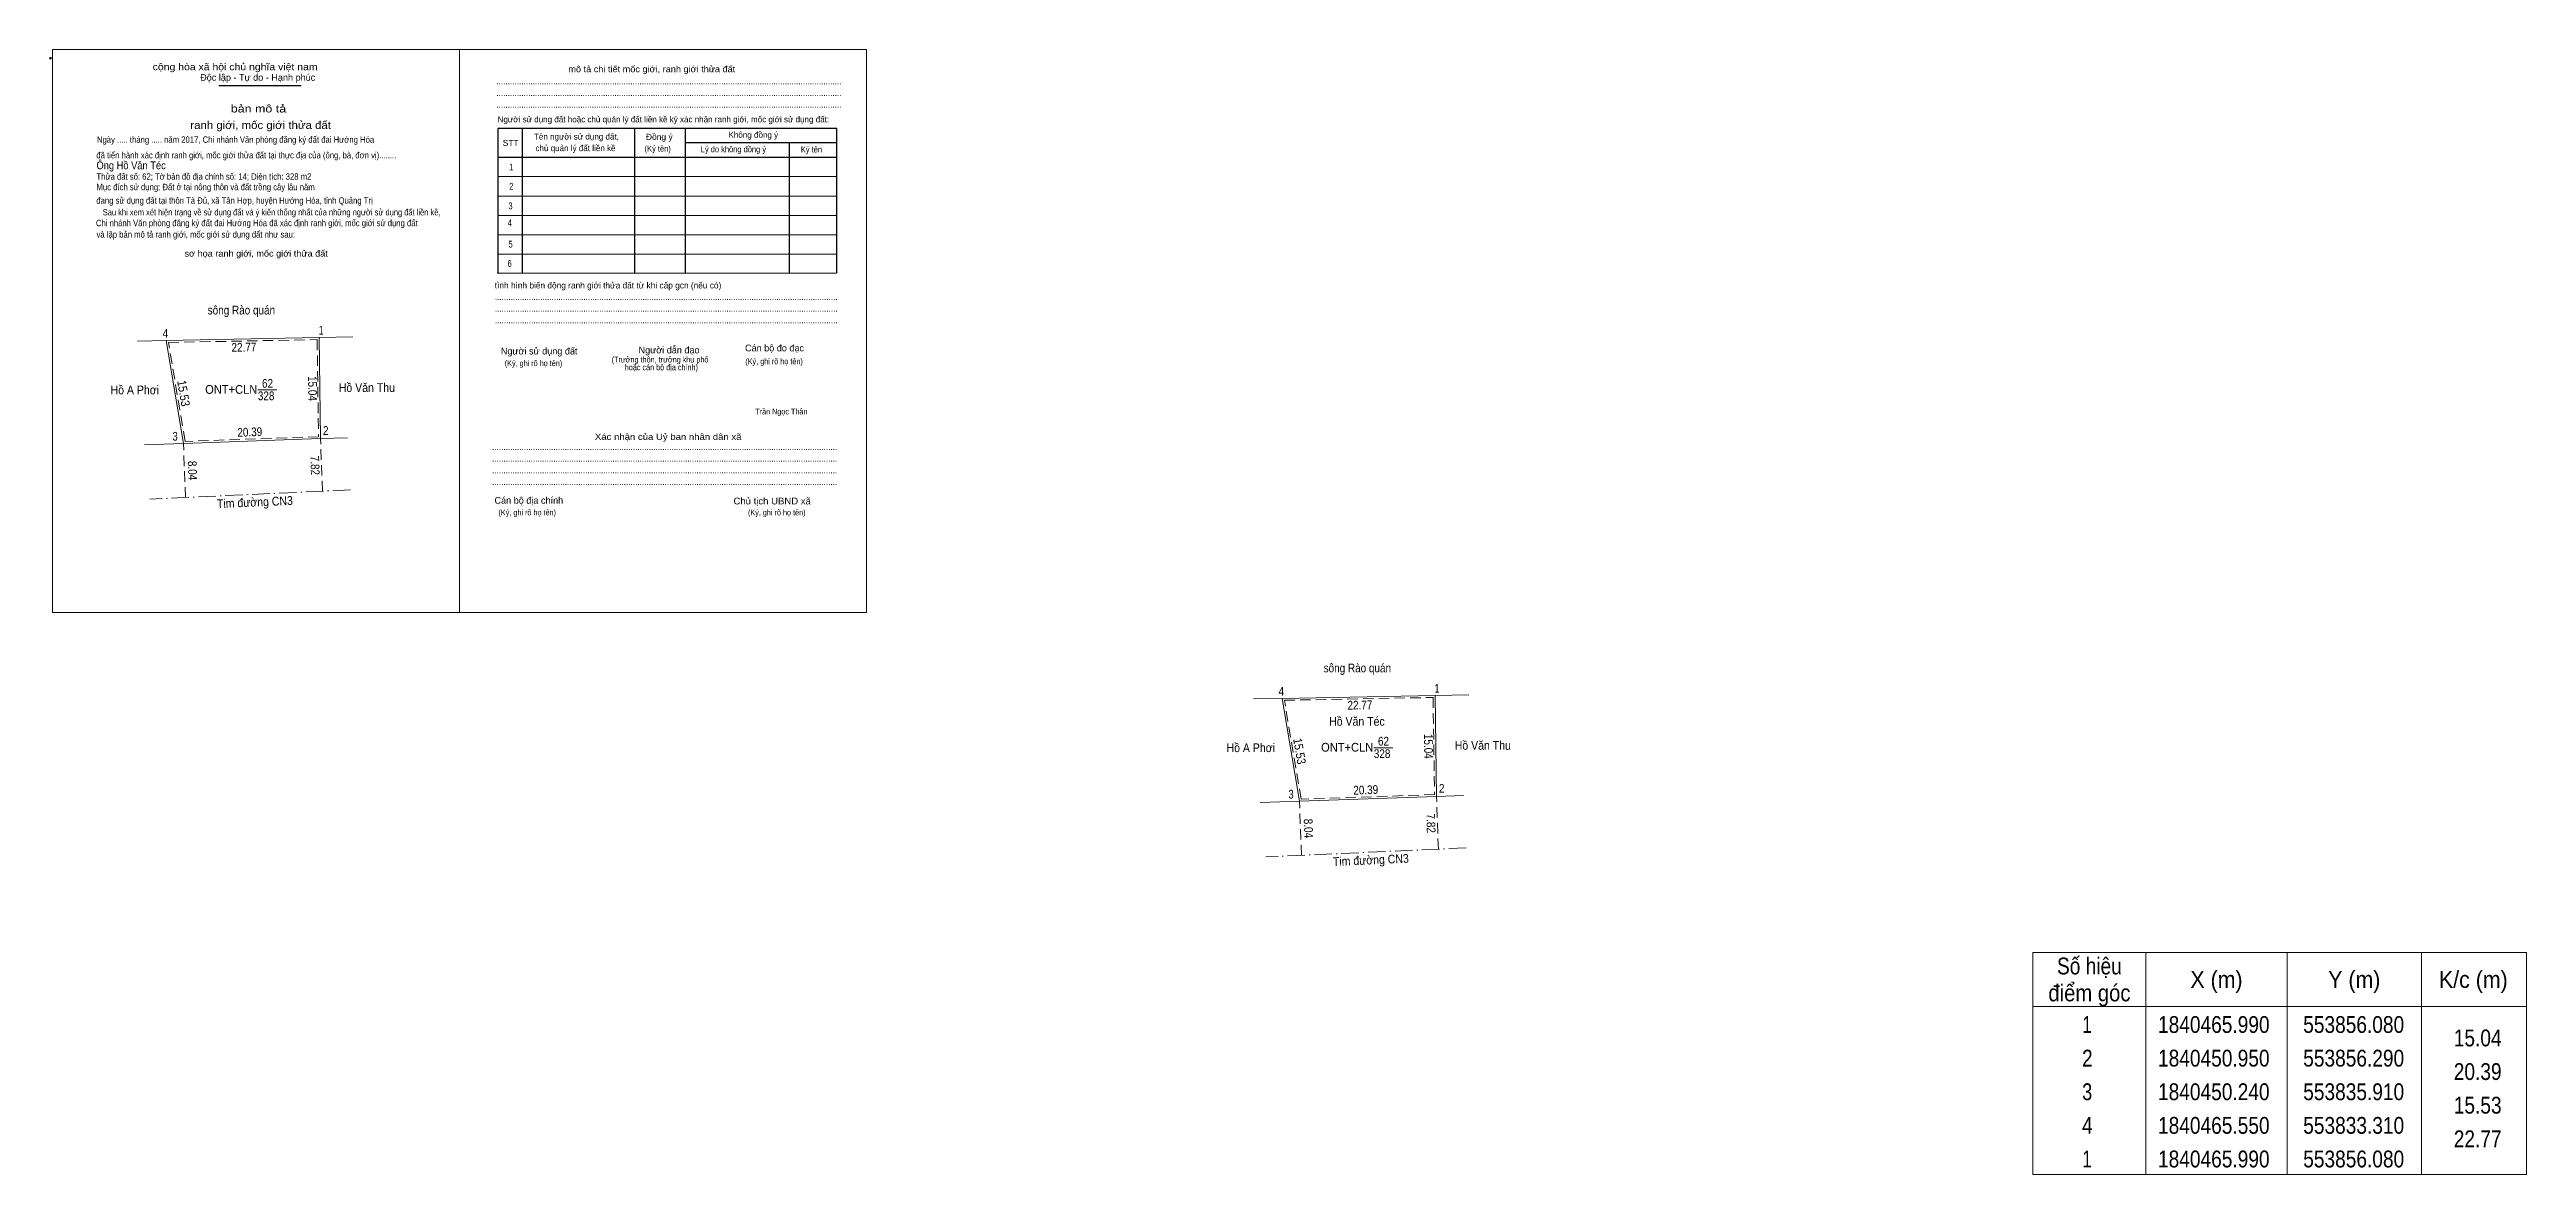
# Model space of a CAD drawing. Header units: metres. Extents: x 553650 to 554018, y 1840395 to 1840562.
import ezdxf
from ezdxf.enums import TextEntityAlignment as Align

# ---------------------------------------------------------------- set-up
doc = ezdxf.new("R2010")
doc.units = ezdxf.units.M
doc.header["$LTSCALE"] = 0.52
doc.header["$PDMODE"] = 32
doc.header["$PDSIZE"] = 0.26
doc.linetypes.add('DOT_DASHED', pattern=[7.7, 5, -1.2, 0.3, -1.2])
doc.linetypes.add('MEDIUM_DASHED', pattern=[4.5, 3, -1.5])
for name, color, linetype, lineweight in [('1', 7, 'Continuous', 13), ('10', 7, 'Continuous', 13), ('2', 7, 'Continuous', 13), ('22', 7, 'DOT_DASHED', 13), ('63', 7, 'Continuous', 13)]:
    doc.layers.add(name, color=color, linetype=linetype, lineweight=lineweight)
for name, color, linetype in [('13', 7, 'Continuous'), ('15', 7, 'Continuous'), ('4', 7, 'Continuous')]:
    doc.layers.add(name, color=color, linetype=linetype)

msp = doc.modelspace()

# ---------------------------------------------------------------- linework, layer by layer
at = {"layer": '1'}
for points in [[(553690.11, 1840519.21), (553690.32, 1840504.17), (553669.94, 1840503.46), (553667.34, 1840518.77)], [(553856.08, 1840465.99), (553856.29, 1840450.95), (553835.91, 1840450.24), (553833.31, 1840465.55)]]:
    msp.add_lwpolyline(points, close=True, dxfattribs=at)
at = {"layer": '1', "linetype": 'MEDIUM_DASHED'}
for points in [[(553689.81, 1840518.9), (553690.02, 1840504.46), (553670.19, 1840503.77), (553667.69, 1840518.48)], [(553855.78, 1840465.68), (553855.99, 1840451.24), (553836.16, 1840450.55), (553833.66, 1840465.26)]]:
    msp.add_lwpolyline(points, close=True, dxfattribs=at)
at = {"layer": '10'}
for p, q in [((553663.08, 1840518.69), (553667.34, 1840518.77)), ((553667.34, 1840518.77), (553690.11, 1840519.21)), ((553669.94, 1840503.46), (553667.34, 1840518.77)), ((553690.11, 1840519.21), (553695.1, 1840519.31)), ((553690.32, 1840504.17), (553690.11, 1840519.21)), ((553669.94, 1840503.46), (553690.32, 1840504.17)), ((553690.32, 1840504.17), (553694.32, 1840504.31)), ((553664.11, 1840503.26), (553669.94, 1840503.46)), ((553829.05, 1840465.47), (553833.31, 1840465.55)), ((553833.31, 1840465.55), (553856.08, 1840465.99)), ((553835.91, 1840450.24), (553833.31, 1840465.55)), ((553856.08, 1840465.99), (553861.07, 1840466.09)), ((553856.29, 1840450.95), (553856.08, 1840465.99)), ((553830.08, 1840450.04), (553835.91, 1840450.24)), ((553835.91, 1840450.24), (553856.29, 1840450.95)), ((553856.29, 1840450.95), (553860.29, 1840451.09))]:
    msp.add_line(p, q, dxfattribs=at)
at = {"layer": '2', "lineweight": 25}
for p, q in [((553675.17, 1840556.68), (553687.41, 1840556.68)), ((553720.29, 1840550.29), (553720.29, 1840528.8)), ((553736.99, 1840550.21), (553736.99, 1840528.8)), ((553744.52, 1840550.21), (553744.52, 1840528.8)), ((553744.52, 1840548.22), (553767.09, 1840548.22)), ((553760.02, 1840548.22), (553760.02, 1840528.8)), ((553716.67, 1840546.02), (553767.09, 1840546.02))]:
    msp.add_line(p, q, dxfattribs=at)
at = {"layer": '2'}
for p, q in [((553716.67, 1840543.14), (553767.09, 1840543.14)), ((553716.67, 1840540.25), (553767.09, 1840540.25)), ((553716.67, 1840537.36), (553767.09, 1840537.36)), ((553716.67, 1840534.48), (553767.09, 1840534.48)), ((553716.67, 1840531.59), (553767.09, 1840531.59)), ((553716.58, 1840528.8), (553767.01, 1840528.8)), ((553680.99, 1840511.43), (553683.83, 1840511.43)), ((553846.96, 1840458.21), (553849.8, 1840458.21))]:
    msp.add_line(p, q, dxfattribs=at)
for points in [[(553650.47, 1840478.34), (553650.47, 1840562.04), (553710.99, 1840562.04)], [(553710.99, 1840562.04), (553710.99, 1840478.34), (553650.47, 1840478.34)]]:
    msp.add_lwpolyline(points, dxfattribs=at)
msp.add_lwpolyline([(553710.99, 1840562.04), (553771.51, 1840562.04), (553771.51, 1840478.33), (553710.99, 1840478.33)], close=True, dxfattribs=at)
msp.add_lwpolyline([(553710.99, 1840562.04), (553771.51, 1840562.04), (553771.51, 1840478.33), (553710.99, 1840478.33)], close=True, dxfattribs=at)
at = {"layer": '2', "lineweight": 25}
msp.add_lwpolyline([(553767.09, 1840528.8), (553767.09, 1840550.29), (553716.67, 1840550.29), (553716.67, 1840528.8)], dxfattribs=at)
at = {"layer": '2'}
msp.add_point((553650.14, 1840560.75), dxfattribs=at)
at = {"layer": '22'}
for p, q in [((553694.75, 1840496.54), (553664.91, 1840495.18)), ((553860.72, 1840443.32), (553830.88, 1840441.96))]:
    msp.add_line(p, q, dxfattribs=at)
at = {"layer": '63', "linetype": 'MEDIUM_DASHED'}
for p, q in [((553690.59, 1840496.35), (553690.32, 1840504.17)), ((553670.22, 1840495.42), (553669.94, 1840503.46)), ((553836.19, 1840442.2), (553835.91, 1840450.24)), ((553856.56, 1840443.13), (553856.29, 1840450.95))]:
    msp.add_line(p, q, dxfattribs=at)
at = {"layer": '63'}
for p, q in [((553961.79, 1840427.74), (553961.79, 1840394.74)), ((553982.79, 1840427.74), (553982.79, 1840394.74)), ((554002.79, 1840427.74), (554002.79, 1840394.74)), ((553944.99, 1840419.74), (554018.39, 1840419.74))]:
    msp.add_line(p, q, dxfattribs=at)
msp.add_lwpolyline([(553944.99, 1840427.74), (554018.39, 1840427.74), (554018.39, 1840394.74), (553944.99, 1840394.74)], close=True, dxfattribs=at)

# ---------------------------------------------------------------- texts
at = {"layer": '13', "width": 0.85}
for p in [(553682.43, 1840511.74), (553848.4, 1840458.52)]:
    msp.add_text('62', height=1.3, dxfattribs=at).set_placement(p, align=Align.CENTER)
at = {"layer": '15', "width": 0.9}
for s, p in [('Hồ A Phơi', (553662.69, 1840510.77)), ('Hồ Văn Thu', (553697.205, 1840511.12)), ('Hồ Văn Téc', (553844.45, 1840461.48)), ('Hồ A Phơi', (553828.66, 1840457.55)), ('Hồ Văn Thu', (553863.175, 1840457.9))]:
    msp.add_text(s, height=1.3, dxfattribs=at).set_placement(p, align=Align.CENTER)
at = {"layer": '2'}
for s, height, width, p in [('cộng hòa xã hội chủ nghĩa việt nam', 1.01, 1.15, (553665.35, 1840558.97)), ('........................................................................................................................................................', 1.01, 0.9, (553716.46, 1840556.87)), ('........................................................................................................................................................', 1.01, 0.9, (553716.46, 1840555.14)), ('........................................................................................................................................................', 1.01, 0.9, (553716.46, 1840553.41)), ('Ngày ..... tháng ..... năm 2017, Chi nhánh Văn phòng đăng ký đất đai Hướng Hóa', 0.9513, 0.9, (553657.06, 1840548.17)), ('STT', 0.8945, 1.05, (553717.41, 1840547.71)), ('Đồng ý', 0.8945, 1.05, (553738.71, 1840548.61)), (' đã tiến hành xác định ranh giới, mốc giới thửa đất tại thực địa của (ông, bà, đơn vị)........', 0.9491, 0.9, (553656.66, 1840545.85)), ('Ông Hồ Văn Téc', 1.15, 0.9, (553656.99, 1840544.24)), ('(Ký tên)', 0.8945, 0.9, (553738.51, 1840546.87)), ('Lý do không đồng ý', 0.8945, 0.9, (553746.87, 1840546.77)), ('Ký tên', 0.8945, 0.9, (553761.75, 1840546.73)), ('Thửa đất số: 62; Tờ bản đồ địa chính số: 14; Diện tích: 328 m2', 0.95, 0.9, (553656.99, 1840542.68)), ('Mục đích sử dụng: Đất ở tại nông thôn và đất trồng cây lâu năm', 0.9516, 0.9, (553656.99, 1840541.12)), ('đang sử dụng đất tại thôn Tà Đủ, xã Tân Hợp, huyện Hướng Hóa, tỉnh Quảng Trị', 0.9501, 0.9, (553656.97, 1840539.11)), ('Sau khi xem xét hiện trạng về sử dụng đất và ý kiến thống nhất của những người sử dụng đất liền kề,', 0.9491, 0.85, (553657.93, 1840537.37)), ('Chi nhánh Văn phòng đăng ký đất đai Hướng Hóa đã xác định ranh giới, mốc giới sử dụng đất', 0.9491, 0.9, (553656.91, 1840535.77)), (' và lập bản mô tả ranh giới, mốc giới sử dụng đất như sau:', 0.9491, 0.9, (553656.69, 1840534.07)), ('.......................................................................................................................................................', 1.01, 0.9, (553716.23, 1840524.78)), ('.......................................................................................................................................................', 1.01, 0.9, (553716.23, 1840523.05)), ('.......................................................................................................................................................', 1.01, 0.9, (553716.23, 1840521.31)), ('(Ký, ghi rõ họ tên)', 0.8657, 0.9, (553717.71, 1840514.96)), ('(Ký, ghi rõ họ tên)', 0.8657, 0.9, (553753.49, 1840515.23)), ('Trần Ngọc Thân', 0.8636, 0.9, (553754.97, 1840507.78)), ('........................................................................................................................................................', 1.01, 0.9, (553715.82, 1840502.46)), ('........................................................................................................................................................', 1.01, 0.9, (553715.82, 1840500.74)), ('........................................................................................................................................................', 1.01, 0.9, (553715.82, 1840499.01)), ('........................................................................................................................................................', 1.01, 0.9, (553715.82, 1840497.29)), ('(Ký, ghi rõ họ tên)', 0.8657, 0.9, (553716.78, 1840492.76)), ('Chủ tịch UBND xã', 1.01, 1.05, (553751.73, 1840494.39)), ('(Ký, ghi rõ họ tên)', 0.8657, 0.9, (553753.89, 1840492.76))]:
    msp.add_text(s, height=height, dxfattribs=dict(at, width=width)).set_placement(p)
for s, height, width, p in [('mô tả chi tiết mốc giới, ranh giới thửa đất', 0.9233, 1.1, (553739.58, 1840558.67)), ('bản mô tả', 1.154, 1.2, (553681.085, 1840552.68)), ('ranh giới, mốc giới thửa đất', 1.154, 1.1, (553681.405, 1840550.23)), ('1', 1.01, 0.65, (553718.685, 1840544.07)), ('2', 1.01, 0.8, (553718.675, 1840541.19)), ('3', 1.01, 0.75, (553718.57, 1840538.28)), ('4', 1.01, 0.8, (553718.46, 1840535.77)), ('5', 1.01, 0.75, (553718.58, 1840532.59)), ('sơ họa ranh giới, mốc giới thửa đất', 0.9233, 1.1, (553680.735, 1840531.25)), ('6', 1.01, 0.8, (553718.435, 1840529.73)), ('(Trưởng thôn, trưởng khu phố', 0.8657, 0.9, (553740.81, 1840515.5)), ('hoặc cán bộ địa chính)', 0.8657, 0.9, (553741.005, 1840514.35)), ('Xác nhận của Uỷ ban nhân dân xã', 0.9238, 1.15, (553742.02, 1840503.99))]:
    msp.add_text(s, height=height, dxfattribs=dict(at, width=width)).set_placement(p, align=Align.CENTER)
for s, height, p in [('Độc lập - Tự do - Hạnh phúc', 1.01, (553672.41, 1840557.39)), ('Người sử dụng đất hoặc chủ quản lý đất liền kề ký xác nhận ranh giới, mốc giới sử dụng đất:', 0.8945, (553716.65, 1840551.21)), ('Tên người sử dụng đất,', 0.8945, (553722.06, 1840548.65)), ('Không đồng ý', 0.8945, (553750.99, 1840548.91)), ('chủ quản lý đất liền kề', 0.8945, (553722.28, 1840546.93)), ('tình hình biến động ranh giới thửa đất từ khi cấp gcn (nếu có)', 0.9233, (553716.23, 1840526.51)), ('Người sử dụng đất', 1.01, (553717.13, 1840516.69)), ('Người dẫn đạo', 1.01, (553737.61, 1840516.85)), ('Cán bộ đo đạc', 1.008, (553753.45, 1840517.15)), ('Cán bộ địa chính', 1.01, (553716.19, 1840494.49))]:
    msp.add_text(s, height=height, dxfattribs=at).set_placement(p)
at = {"layer": '2', "width": 0.95}
for p in [(553680.91, 1840510.84), (553846.88, 1840457.62)]:
    msp.add_text('ONT+CLN', height=1.3, dxfattribs=at).set_placement(p, align=Align.RIGHT)
at = {"layer": '4', "width": 0.85}
for p in [(553682.225, 1840509.89), (553848.195, 1840456.67)]:
    msp.add_text('328', height=1.3, dxfattribs=at).set_placement(p, align=Align.CENTER)
at = {"layer": '63'}
for s, height, width, p in [('sông Rào quán', 1.3, 0.85, (553678.545, 1840522.64)), ('sông Rào quán', 1.3, 0.85, (553844.515, 1840469.42)), ('Số hiệu', 2.5, 0.85, (553953.39, 1840424.49)), ('điểm góc', 2.5, 0.9, (553953.39, 1840420.49)), ('X (m)', 2.5, 0.95, (553972.29, 1840422.49)), ('Y (m)', 2.5, 0.95, (553992.785, 1840422.49)), ('K/c (m)', 2.5, 0.95, (554010.49, 1840422.49)), (' 1', 2.5, 0.75, (553952.685, 1840415.79)), ('1840465.990', 2.5, 0.85, (553971.89, 1840415.79)), ('553856.080', 2.5, 0.85, (553992.695, 1840415.79)), (' 2', 2.5, 0.85, (553952.69, 1840410.79)), ('1840450.950', 2.5, 0.85, (553971.89, 1840410.79)), ('553856.290', 2.5, 0.85, (553992.695, 1840410.79)), (' 3', 2.5, 0.8, (553952.69, 1840405.79)), ('1840450.240', 2.5, 0.85, (553971.89, 1840405.79)), ('553835.910', 2.5, 0.85, (553992.695, 1840405.79)), (' 4', 2.5, 0.85, (553952.685, 1840400.79)), ('1840465.550', 2.5, 0.85, (553971.89, 1840400.79)), ('553833.310', 2.5, 0.85, (553992.695, 1840400.79)), (' 1', 2.5, 0.75, (553952.685, 1840395.79)), ('1840465.990', 2.5, 0.85, (553971.89, 1840395.79)), ('553856.080', 2.5, 0.85, (553992.695, 1840395.79))]:
    msp.add_text(s, height=height, dxfattribs=dict(at, width=width)).set_placement(p, align=Align.CENTER)
for s, height, width, p in [(' 4', 1.3, 0.85, (553667.65, 1840519.18)), (' 1', 1.3, 0.75, (553690.76, 1840519.62)), (' 3', 1.3, 0.8, (553669.07, 1840503.87)), (' 2', 1.3, 0.85, (553691.5, 1840504.73)), (' 4', 1.3, 0.85, (553833.62, 1840465.96)), (' 1', 1.3, 0.75, (553856.73, 1840466.4)), (' 2', 1.3, 0.85, (553857.47, 1840451.51)), (' 3', 1.3, 0.8, (553835.04, 1840450.65)), ('15.04', 2.5, 0.85, (554014.69, 1840413.79)), ('20.39', 2.5, 0.85, (554014.69, 1840408.79)), ('15.53', 2.5, 0.85, (554014.69, 1840403.79)), ('22.77', 2.5, 0.85, (554014.69, 1840398.79))]:
    msp.add_text(s, height=height, dxfattribs=dict(at, width=width)).set_placement(p, align=Align.RIGHT)
for s, rotation, width, p in [('22.77', 1.107, 0.85, (553678.9374, 1840517.1263)), ('15.53', 279.638, 0.9, (553669.3088, 1840510.8038)), ('15.04', 270.8, 0.85, (553688.4765, 1840511.6241)), ('20.39', 1.995, 0.85, (553679.8124, 1840504.5063)), ('8.04', 271.995, 0.85, (553670.6218, 1840499.4026)), ('7.82', 271.977, 0.85, (553688.8412, 1840500.1674)), ('Tim đường CN3', 2.61, 0.9, (553680.5804, 1840494.0798)), ('22.77', 1.107, 0.85, (553844.9074, 1840463.9063)), ('15.04', 270.8, 0.85, (553854.4465, 1840458.4041)), ('15.53', 279.638, 0.9, (553835.2788, 1840457.5838)), ('20.39', 1.995, 0.85, (553845.7824, 1840451.2863)), ('8.04', 271.995, 0.85, (553836.5918, 1840446.1826)), ('7.82', 271.977, 0.85, (553854.8112, 1840446.9474)), ('Tim đường CN3', 2.61, 0.9, (553846.5504, 1840440.8598))]:
    msp.add_text(s, height=1.3, rotation=rotation, dxfattribs=dict(at, width=width)).set_placement(p, align=Align.CENTER)

doc.saveas('drawing.dxf')
